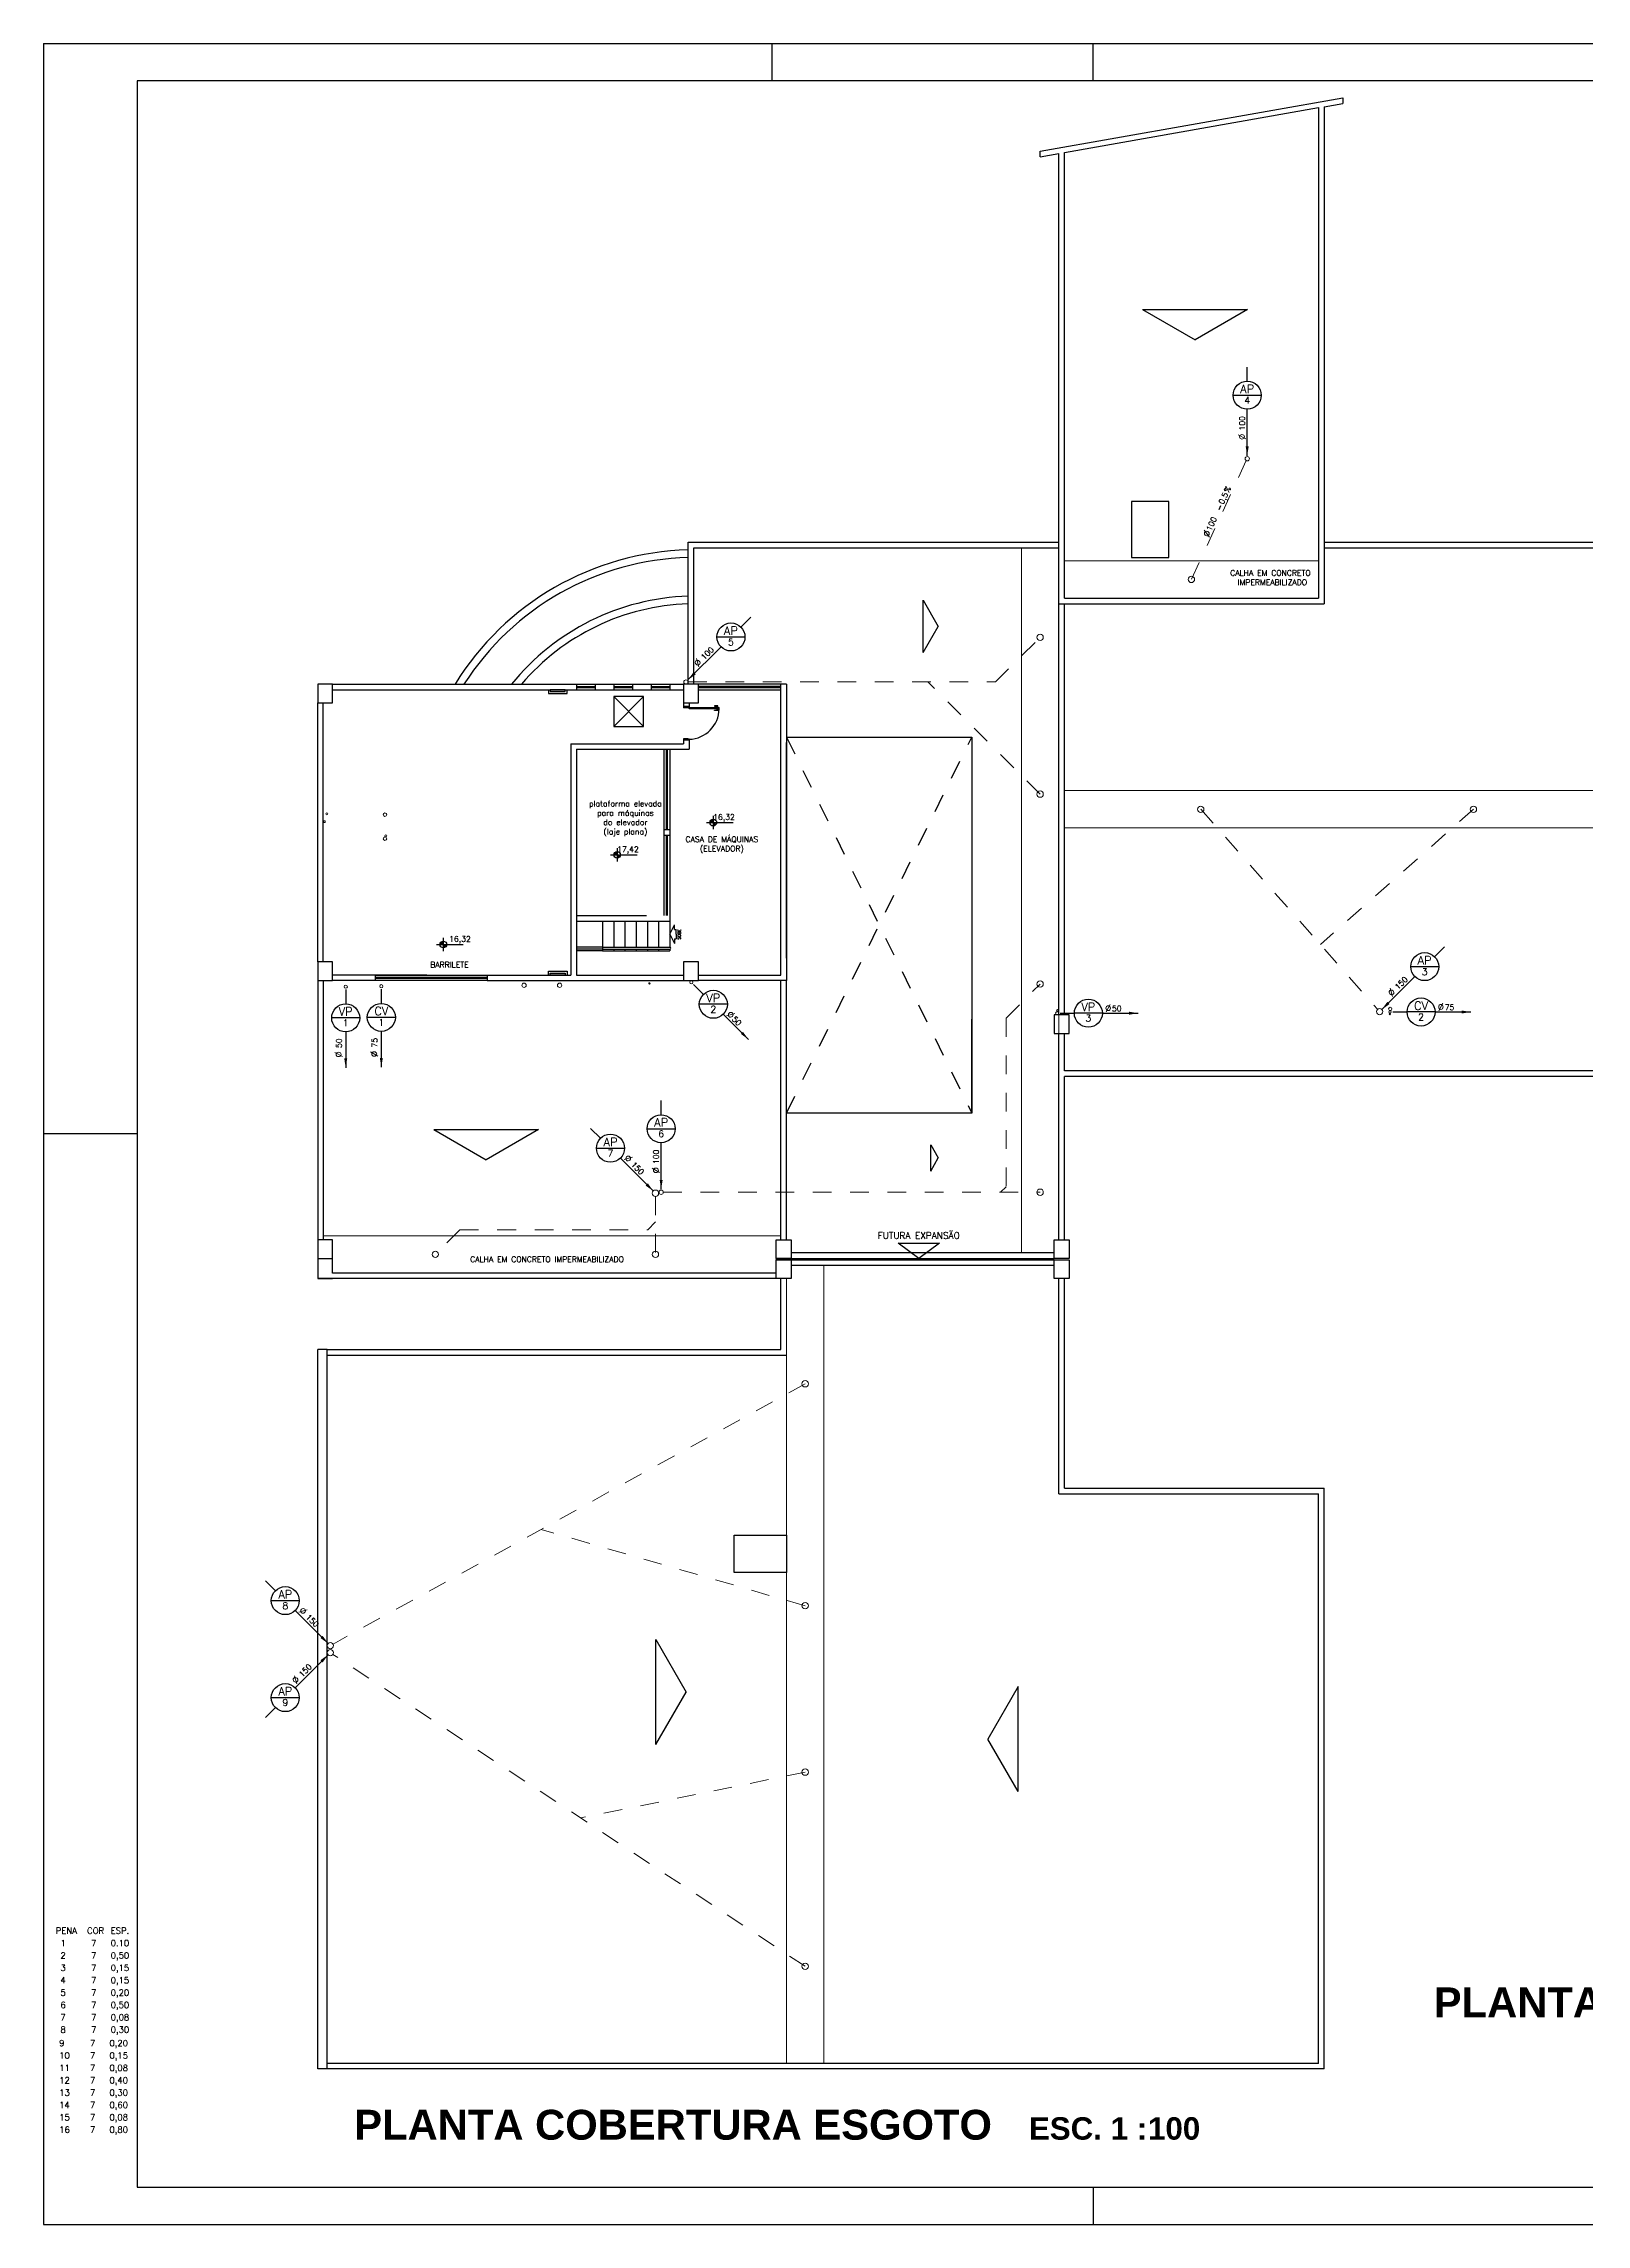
# Model space of a CAD drawing. Header units: millimetres. Extents: x -2485 to 3289, y -257 to 1952.
# Drawn here: x 0 to 8.26, y 0 to 11.68 of the extents above; entities that cross this region are included whole.
import ezdxf
from ezdxf.enums import TextEntityAlignment as Align

# ---------------------------------------------------------------- set-up
doc = ezdxf.new("R2010")
doc.units = ezdxf.units.MM
doc.header["$LTSCALE"] = 0.3
for name, pattern in [('CONTINUO', [0]), ('HID', [0.37, 0.07, -0.1, 0.03, -0.1, 0.07]), ('HIDDEN2', [0.1875, 0.125, -0.0625])]:
    doc.linetypes.add(name, pattern=pattern)
for name, color, linetype in [('AF', 4, 'Continuous'), ('DETALHES_CTR08', 52, 'Continuous'), ('PAREDE', 7, 'CONTINUO'), ('PAREDE_CTR25', 7, 'Continuous'), ('PILAR', 2, 'Continuous'), ('PORTA', 7, 'Continuous'), ('PROJEÇÃO', 11, 'HIDDEN2'), ('TEX', 11, 'Continuous'), ('TEXTO', 3, 'Continuous')]:
    doc.layers.add(name, color=color, linetype=linetype)
for name, color, linetype, lineweight in [('CALHA', 2, 'Continuous', 15), ('IMPLANTAÇÃO  ÁGUA PLUVIAL', 6, 'HID', 15), ('prumada', 9, 'Continuous', 15)]:
    doc.layers.add(name, color=color, linetype=linetype, lineweight=lineweight)
doc.styles.add('ROMANS', font='romans.shx', dxfattribs={"height": 0.03})
doc.styles.add('SANSSERIFBOLD', font='sasb____.pfb')

# ---------------------------------------------------------------- blocks, each defined once
blk = doc.blocks.new('porta CEGEF 80')
at = {"layer": 'DETALHES_CTR08', "linetype": 'CONTINUO'}
blk.add_arc((-0.05, 0.025), 0.826, 181.76863, 269.29566, dxfattribs=at)
at = {"layer": 'PAREDE_CTR25'}
blk.add_line((0, 0.15), (-0.037, 0.15), dxfattribs=at)
at = {"layer": 'PORTA'}
for p, q in [((-0.862, 0.15), (-0.9, 0.15)), ((-0.9, 0), (-0.875, 0)), ((-0.875, 0), (-0.875, 0.035)), ((-0.875, 0.035), (-0.862, 0.035)), ((-0.862, 0.035), (-0.862, 0.15)), ((-0.06, 0), (-0.025, 0)), ((-0.06, -0.8), (-0.06, 0)), ((-0.037, 0.035), (-0.037, 0.15)), ((-0.025, 0.035), (-0.037, 0.035)), ((-0.025, 0), (-0.025, 0.035)), ((-0.025, 0), (-0.025, -0.8)), ((0, 0), (-0.025, 0)), ((-0.06, -0.8), (-0.025, -0.8))]:
    blk.add_line(p, q, dxfattribs=at)
for points in [[(-0.06, -0.767), (-0.104, -0.767), (-0.104, -0.68), (-0.093, -0.68), (-0.093, -0.753), (-0.06, -0.753)], [(-0.025, -0.767), (0.019, -0.767), (0.019, -0.68), (0.008, -0.68), (0.008, -0.753), (-0.025, -0.753)]]:
    blk.add_lwpolyline(points, dxfattribs=at)
blk = doc.blocks.new('ELTARGET')
for p, q in [((-0.119, 0), (0.356, 0)), ((0, 0.119), (0, -0.119))]:
    blk.add_line(p, q)
at = {"const_width": 0.0198}
for points in [[(0, 0.05, 0.414214), (-0.05, 0, 0.414214)], [(0, -0.05, 0.414214), (0.05, 0, 0.414214)]]:
    blk.add_lwpolyline(points, format="xyb", dxfattribs=at)
blk.add_circle((0, 0), 0.0595)
for points in [[(-0.04, 0.005), (0, 0.039), (-0.04, 0.008), (-0.005, 0.04)], [(-0.04, 0.008), (-0.005, 0.04), (-0.038, 0.014), (-0.01, 0.039)], [(-0.04, 0), (0, 0), (-0.04, 0.005), (0, 0.039)], [(-0.038, 0.014), (-0.01, 0.039), (-0.033, 0.022), (-0.018, 0.036)], [(-0.033, 0.022), (-0.018, 0.036), (-0.027, 0.03), (-0.02, 0.035)], [(0.04, 0), (0, 0), (0.04, -0.005), (0, -0.039)], [(0.04, -0.005), (0, -0.039), (0.04, -0.008), (0.005, -0.04)], [(0.04, -0.008), (0.005, -0.04), (0.038, -0.014), (0.01, -0.039)], [(0.038, -0.014), (0.01, -0.039), (0.033, -0.022), (0.018, -0.036)], [(0.033, -0.022), (0.018, -0.036), (0.027, -0.03), (0.02, -0.035)]]:
    blk.add_solid(points)
blk = doc.blocks.new('n45')
at = {"layer": 'TEX', "color": 5, "linetype": 'Continuous'}
blk.add_line((0.166, 0.241), (0.316, 0.241), dxfattribs=at)
at = {"layer": 'TEX'}
blk.add_line((0.294, 0.294), (0.347, 0.347), dxfattribs=at)
at = {"layer": 'TEX', "color": 11}
blk.add_line((0.011, 0.011), (0.188, 0.188), dxfattribs=at)
at = {"layer": 'TEX', "color": 5, "linetype": 'Continuous'}
blk.add_circle((0.241, 0.241), 0.075, dxfattribs=at)
at = {"layer": 'TEX', "color": 11}
blk.add_solid([(0.053, 0.041), (0.041, 0.053), (0.011, 0.011)], dxfattribs=at)
at = {"layer": 'TEX', "color": 5, "style": 'ROMANS'}
blk.add_text('%%c', height=0.04, rotation=45, dxfattribs=at).set_placement((0.065, 0.077))
at = {"layer": 'TEX', "color": 9, "linetype": 'Continuous', "style": 'ROMANS'}
for tag, height, p in [('L', 0.045, (0.241, 0.252)), ('N', 0.036, (0.241, 0.196))]:
    blk.add_attdef(tag, text='', height=height, dxfattribs=at).set_placement(p, align=Align.CENTER)
at = {"layer": 'TEX', "color": 5, "linetype": 'Continuous', "style": 'ROMANS'}
blk.add_attdef('N', (0.098, 0.115), '', height=0.03, rotation=45, dxfattribs=at)
blk = doc.blocks.new('N90')
at = {"layer": 'TEX'}
blk.add_line((0, 0.415), (0, 0.491), dxfattribs=at)
at = {"layer": 'TEX', "color": 5, "linetype": 'Continuous'}
blk.add_line((-0.075, 0.34), (0.075, 0.34), dxfattribs=at)
at = {"layer": 'TEX', "color": 11}
blk.add_line((0, 0.016), (0, 0.265), dxfattribs=at)
at = {"layer": 'TEX', "color": 5, "linetype": 'Continuous'}
blk.add_circle((0, 0.34), 0.075, dxfattribs=at)
at = {"layer": 'TEX', "color": 11}
blk.add_solid([(0.008, 0.066), (-0.008, 0.066), (0, 0.016)], dxfattribs=at)
at = {"layer": 'TEX', "color": 5, "style": 'ROMANS'}
blk.add_text('%%c', height=0.04, rotation=90, dxfattribs=at).set_placement((-0.008, 0.1))
at = {"layer": 'TEX', "color": 9, "linetype": 'Continuous', "style": 'ROMANS'}
for tag, height, p in [('L', 0.045, (0, 0.351)), ('N', 0.036, (0, 0.295))]:
    blk.add_attdef(tag, text='', height=height, dxfattribs=at).set_placement(p, align=Align.CENTER)
at = {"layer": 'TEX', "color": 5, "linetype": 'Continuous', "style": 'ROMANS'}
blk.add_attdef('N', (-0.012, 0.151), '', height=0.03, rotation=90, dxfattribs=at)
blk = doc.blocks.new('n135')
at = {"layer": 'TEX'}
blk.add_line((-0.294, 0.294), (-0.347, 0.347), dxfattribs=at)
at = {"layer": 'TEX', "color": 5, "linetype": 'Continuous'}
blk.add_line((-0.316, 0.241), (-0.166, 0.241), dxfattribs=at)
at = {"layer": 'TEX', "color": 11}
blk.add_line((-0.011, 0.011), (-0.188, 0.188), dxfattribs=at)
blk.add_line((-0.011, 0.011), (-0.188, 0.188), dxfattribs=at)
at = {"layer": 'TEX', "color": 5, "linetype": 'Continuous'}
blk.add_circle((-0.241, 0.241), 0.075, dxfattribs=at)
blk.add_circle((-0.241, 0.241), 0.075, dxfattribs=at)
at = {"layer": 'TEX', "color": 11}
blk.add_solid([(-0.053, 0.041), (-0.041, 0.053), (-0.011, 0.011)], dxfattribs=at)
blk.add_solid([(-0.053, 0.041), (-0.041, 0.053), (-0.011, 0.011)], dxfattribs=at)
at = {"layer": 'TEX', "color": 5, "style": 'ROMANS'}
blk.add_text('%%c', height=0.04, rotation=315, dxfattribs=at).set_placement((-0.172, 0.184))
at = {"layer": 'TEX', "color": 9, "linetype": 'Continuous', "style": 'ROMANS'}
for tag, height, p in [('L', 0.045, (-0.241, 0.252)), ('N', 0.036, (-0.241, 0.196))]:
    blk.add_attdef(tag, text='', height=height, dxfattribs=at).set_placement(p, align=Align.CENTER)
at = {"layer": 'TEX', "color": 5, "linetype": 'Continuous', "style": 'ROMANS'}
blk.add_attdef('N', (-0.133, 0.15), '', height=0.03, rotation=315, dxfattribs=at)
blk = doc.blocks.new('n225')
at = {"layer": 'TEX', "color": 11}
blk.add_line((-0.011, -0.011), (-0.188, -0.188), dxfattribs=at)
blk.add_line((-0.011, -0.011), (-0.188, -0.188), dxfattribs=at)
at = {"layer": 'TEX'}
blk.add_line((-0.294, -0.294), (-0.347, -0.347), dxfattribs=at)
at = {"layer": 'TEX', "color": 5, "linetype": 'Continuous'}
blk.add_line((-0.316, -0.241), (-0.166, -0.241), dxfattribs=at)
blk.add_circle((-0.241, -0.241), 0.075, dxfattribs=at)
blk.add_circle((-0.241, -0.241), 0.075, dxfattribs=at)
at = {"layer": 'TEX', "color": 11}
blk.add_solid([(-0.041, -0.053), (-0.053, -0.041), (-0.011, -0.011)], dxfattribs=at)
blk.add_solid([(-0.041, -0.053), (-0.053, -0.041), (-0.011, -0.011)], dxfattribs=at)
at = {"layer": 'TEX', "color": 5, "style": 'ROMANS'}
blk.add_text('%%c', height=0.04, rotation=45, dxfattribs=at).set_placement((-0.184, -0.172))
at = {"layer": 'TEX', "color": 5, "linetype": 'Continuous', "style": 'ROMANS'}
blk.add_attdef('N', (-0.15, -0.133), '', height=0.03, rotation=45, dxfattribs=at)
at = {"layer": 'TEX', "color": 9, "linetype": 'Continuous', "style": 'ROMANS'}
for tag, height, p in [('L', 0.045, (-0.241, -0.229)), ('N', 0.036, (-0.241, -0.285))]:
    blk.add_attdef(tag, text='', height=height, dxfattribs=at).set_placement(p, align=Align.CENTER)
blk = doc.blocks.new('V315')
at = {"layer": 'TEX', "color": 11}
for p, q in [((0.011, -0.011), (0.065, -0.065)), ((0.171, -0.171), (0.307, -0.307))]:
    blk.add_line(p, q, dxfattribs=at)
at = {"layer": 'TEX', "color": 5, "linetype": 'Continuous'}
blk.add_line((0.193, -0.118), (0.043, -0.118), dxfattribs=at)
blk.add_circle((0.118, -0.118), 0.075, dxfattribs=at)
at = {"layer": 'TEX', "color": 11}
blk.add_solid([(0.277, -0.266), (0.266, -0.277), (0.307, -0.307)], dxfattribs=at)
at = {"layer": 'TEX', "color": 5, "style": 'ROMANS'}
blk.add_text('%%c', height=0.04, rotation=315, dxfattribs=at).set_placement((0.185, -0.176))
at = {"layer": 'TEX', "color": 9, "linetype": 'Continuous', "style": 'ROMANS'}
for tag, height, p in [('L', 0.045, (0.118, -0.107)), ('N', 0.036, (0.118, -0.163))]:
    blk.add_attdef(tag, text='', height=height, dxfattribs=at).set_placement(p, align=Align.CENTER)
at = {"layer": 'TEX', "color": 5, "linetype": 'Continuous', "style": 'ROMANS'}
blk.add_attdef('N', (0.215, -0.2), '', height=0.03, rotation=315, dxfattribs=at)
blk = doc.blocks.new('V0')
at = {"layer": 'TEX', "color": 11}
for p, q in [((0.016, 0), (0.092, 0)), ((0.242, 0), (0.434, 0))]:
    blk.add_line(p, q, dxfattribs=at)
at = {"layer": 'TEX', "color": 5, "linetype": 'Continuous'}
blk.add_line((0.242, 0), (0.092, 0), dxfattribs=at)
blk.add_circle((0.167, 0), 0.075, dxfattribs=at)
at = {"layer": 'TEX', "color": 11}
blk.add_solid([(0.384, 0.008), (0.384, -0.008), (0.434, 0)], dxfattribs=at)
at = {"layer": 'TEX', "color": 5, "style": 'ROMANS'}
blk.add_text('%%c', height=0.04, dxfattribs=at).set_placement((0.256, 0.007))
at = {"layer": 'TEX', "color": 9, "linetype": 'Continuous', "style": 'ROMANS'}
for tag, height, p in [('L', 0.045, (0.167, 0.011)), ('N', 0.036, (0.167, -0.045))]:
    blk.add_attdef(tag, text='', height=height, dxfattribs=at).set_placement(p, align=Align.CENTER)
at = {"layer": 'TEX', "color": 5, "linetype": 'Continuous', "style": 'ROMANS'}
blk.add_attdef('N', (0.293, 0.01), '', height=0.03, dxfattribs=at)
blk = doc.blocks.new('PN')
at = {"layer": 'TEX', "color": 3, "linetype": 'Continuous', "style": 'SANSSERIFBOLD'}
blk.add_text('ESC. 1 :', height=0.06, dxfattribs=at).set_placement((-0.078, 0.0123), align=Align.CENTER)
at = {"layer": 'TEX', "color": 9, "style": 'SANSSERIFBOLD'}
blk.add_attdef('NOME', text='', height=0.08, dxfattribs=at).set_placement((-0.3353, 0.0123), align=Align.RIGHT)
at = {"layer": 'TEX', "color": 3, "style": 'SANSSERIFBOLD'}
blk.add_attdef('ESCALA', (0.0825, 0.0123), '', height=0.06, dxfattribs=at)
blk = doc.blocks.new('DD')
at = {"layer": 'TEX', "color": 9}
blk.add_line((0.188, 0.023), (0.211, 0.023), dxfattribs=at)
at = {"layer": 'TEX', "color": 9, "style": 'ROMANS'}
for s, height, p in [('%%c', 0.04, (0.026, 0.008)), ('%', 0.03, (0.289, 0.012))]:
    blk.add_text(s, height=height, dxfattribs=at).set_placement(p)
blk.add_attdef('N', (0.062, 0.012), '', height=0.03, dxfattribs=at)
blk.add_attdef('INCL', text='', height=0.03, dxfattribs=at).set_placement((0.284, 0.012), align=Align.RIGHT)
blk = doc.blocks.new('V270')
at = {"layer": 'TEX', "color": 11}
for p, q in [((0, -0.016), (0, -0.092)), ((0, -0.242), (0, -0.434))]:
    blk.add_line(p, q, dxfattribs=at)
at = {"layer": 'TEX', "color": 5, "linetype": 'Continuous'}
blk.add_line((0.075, -0.167), (-0.075, -0.167), dxfattribs=at)
blk.add_circle((0, -0.167), 0.075, dxfattribs=at)
at = {"layer": 'TEX', "color": 11}
blk.add_solid([(0.008, -0.384), (-0.008, -0.384), (0, -0.434)], dxfattribs=at)
at = {"layer": 'TEX', "color": 5, "style": 'ROMANS'}
blk.add_text('%%c', height=0.04, rotation=90, dxfattribs=at).set_placement((-0.018, -0.38))
at = {"layer": 'TEX', "color": 9, "linetype": 'Continuous', "style": 'ROMANS'}
for tag, height, p in [('L', 0.045, (0, -0.155)), ('N', 0.036, (0, -0.212))]:
    blk.add_attdef(tag, text='', height=height, dxfattribs=at).set_placement(p, align=Align.CENTER)
at = {"layer": 'TEX', "color": 5, "linetype": 'Continuous', "style": 'ROMANS'}
blk.add_attdef('N', (-0.022, -0.328), '', height=0.03, rotation=90, dxfattribs=at)
blk = doc.blocks.new('SENT')
at = {"layer": 'TEX', "color": 5}
blk.add_lwpolyline([(-0.082, -0.111), (-0.082, 0.111), (0, 0)], close=True, dxfattribs=at)

msp = doc.modelspace()

# ---------------------------------------------------------------- linework, layer by layer
at = {"color": 5, "linetype": 'Continuous'}
for p, q in [((3.9, 11.48), (3.9, 11.68)), ((5.62, 11.48), (5.62, 11.68)), ((0.5, 5.84), (0, 5.84)), ((5.62, 0.2), (5.62, 0))]:
    msp.add_line(p, q, dxfattribs=at)
at = {"color": 4, "linetype": 'Continuous'}
for p, q in [((0, 11.68), (16.62, 11.68)), ((0, 11.68), (0, 0)), ((0, 0), (16.62, 0))]:
    msp.add_line(p, q, dxfattribs=at)
at = {"color": 12, "linetype": 'Continuous'}
for p, q in [((16.42, 11.48), (0.5, 11.48)), ((0.5, 11.48), (0.5, 0.2)), ((0.5, 0.2), (16.42, 0.2))]:
    msp.add_line(p, q, dxfattribs=at)
at = {"linetype": 'HIDDEN2', "ltscale": 10}
msp.add_line((2.852365, 7.010254), (3.352365, 7.010254), dxfattribs=at)
at = {"layer": 'CALHA'}
for points in [[(5.435353, 8.980254), (5.235365, 8.980254), (5.235365, 5.203254), (5.410365, 5.203254), (5.410365, 5.273254), (5.435365, 5.273254), (5.435353, 8.980254)], [(6.825365, 8.910254), (6.065351, 8.910254), (6.065351, 8.910254), (5.465354, 8.910254), (5.465365, 8.710254), (6.825365, 8.710254), (6.825365, 8.910254)], [(14.290365, 7.479254), (5.465365, 7.479254), (5.465365, 7.679254), (14.290365, 7.679254), (14.290365, 7.479254)], [(3.947365, 5.295254), (3.947365, 5.273254), (3.922365, 5.273254), (3.922365, 5.095254), (1.547365, 5.095254), (1.547365, 5.273254), (1.497365, 5.273254), (1.497365, 5.295254), (3.947365, 5.295254)], [(4.177365, 0.862254), (3.977365, 0.862254), (3.977365, 5.065254), (4.002365, 5.065254), (4.002365, 5.135254), (4.177365, 5.135254), (4.177365, 0.862254)]]:
    msp.add_lwpolyline(points, dxfattribs=at)
at = {"layer": 'IMPLANTAÇÃO  ÁGUA PLUVIAL'}
for p, q in [((6.43923, 9.446353), (6.145365, 8.810254)), ((5.096035, 8.260924), (5.335365, 8.500254)), ((3.450437, 8.260924), (5.096035, 8.260924)), ((5.335365, 7.660254), (4.734695, 8.260924)), ((6.195365, 7.579254), (7.142394, 6.50803)), ((7.655365, 7.579254), (6.835861, 6.854762)), ((5.153388, 6.461277), (5.335365, 6.643254)), ((5.153388, 6.461277), (5.153388, 5.557919)), ((3.275785, 5.506102), (3.275785, 5.195254)), ((3.317784, 5.528073), (5.335365, 5.528073)), ((5.153388, 5.557919), (5.123542, 5.528073)), ((2.229172, 5.327061), (2.097365, 5.195254)), ((2.229172, 5.327061), (3.234128, 5.327061)), ((3.275785, 5.368719), (3.234128, 5.327061)), ((4.077365, 4.502254), (1.549607, 3.107937)), ((4.077365, 3.313537), (2.663222, 3.72221)), ((4.077365, 1.382254), (1.548905, 3.052939)), ((4.077365, 2.422254), (2.875089, 2.176661))]:
    msp.add_line(p, q, dxfattribs=at)
at = {"layer": 'IMPLANTAÇÃO  ÁGUA PLUVIAL', "linetype": 'Continuous'}
for centre in [(6.145365, 8.810254), (5.335365, 8.500254), (5.335365, 7.660254), (6.195365, 7.579254), (7.655365, 7.579254), (5.335365, 6.643254), (5.335365, 5.528073), (2.097365, 5.195254), (3.275785, 5.195254), (4.077365, 4.502254), (4.077365, 3.313537), (4.077365, 2.422254), (4.077365, 1.382254)]:
    msp.add_circle(centre, 0.01698, dxfattribs=at)
at = {"layer": 'PAREDE'}
for p, q in [((5.335365, 11.104737), (6.955365, 11.390386)), ((5.335365, 11.104737), (6.955365, 11.390386)), ((5.465365, 11.097196), (6.825365, 11.337001)), ((6.825365, 11.337001), (6.825365, 8.710254)), ((6.855365, 11.342291), (6.955365, 11.359924)), ((6.855365, 11.342291), (6.955365, 11.359924)), ((6.855365, 11.342291), (6.855365, 8.680254)), ((6.955365, 11.390386), (6.955365, 11.359924)), ((6.955365, 11.390386), (6.955365, 11.359924)), ((5.335365, 11.074274), (5.335365, 11.104737)), ((5.335365, 11.074274), (5.335365, 11.104737)), ((5.465351, 8.710254), (5.465365, 11.097196)), ((5.335365, 11.074274), (5.435365, 11.091907)), ((5.335365, 11.074274), (5.435365, 11.091907)), ((5.435351, 8.680254), (5.435365, 11.091907)), ((5.883957, 10.256586), (6.164938, 10.094362)), ((5.883957, 10.256586), (6.445919, 10.256586)), ((6.445919, 10.256586), (6.164938, 10.094362)), ((3.451365, 8.249254), (3.451365, 9.010254)), ((3.451365, 9.010254), (5.435353, 9.010254)), ((6.855365, 9.010254), (14.320365, 9.010254)), ((3.481365, 8.249254), (3.481365, 8.980254)), ((3.481365, 8.980254), (5.435353, 8.980254)), ((6.855365, 8.980254), (14.290365, 8.980254)), ((4.708841, 8.699237), (4.789953, 8.558747)), ((4.708841, 8.418257), (4.708841, 8.699237)), ((5.435351, 8.680254), (6.855365, 8.680254)), ((5.435365, 6.478254), (5.435365, 8.680254)), ((5.465351, 8.710254), (6.825365, 8.710254)), ((5.465365, 6.478254), (5.465365, 8.680254)), ((4.708841, 8.418257), (4.789953, 8.558747)), ((1.547365, 8.249254), (2.852365, 8.249254)), ((1.547365, 8.219254), (3.426365, 8.219254)), ((2.852365, 8.249254), (2.852365, 8.219254)), ((2.852365, 8.249254), (2.952365, 8.249254)), ((2.852365, 8.237254), (2.952365, 8.237254)), ((2.852365, 8.237254), (2.952365, 8.237254)), ((2.852365, 8.231254), (2.952365, 8.231254)), ((2.852365, 8.219254), (2.952365, 8.219254)), ((2.952365, 8.249254), (3.052365, 8.249254)), ((2.952365, 8.249254), (2.952365, 8.219254)), ((3.052365, 8.249254), (3.052365, 8.219254)), ((3.052365, 8.249254), (3.152365, 8.249254)), ((3.052365, 8.237254), (3.152365, 8.237254)), ((3.052365, 8.237254), (3.152365, 8.237254)), ((3.052365, 8.231254), (3.152365, 8.231254)), ((3.052365, 8.219254), (3.152365, 8.219254)), ((3.152365, 8.249254), (3.252365, 8.249254)), ((3.152365, 8.249254), (3.152365, 8.219254)), ((3.252365, 8.249254), (3.252365, 8.219254)), ((3.252365, 8.249254), (3.352365, 8.249254)), ((3.252365, 8.237254), (3.352365, 8.237254)), ((3.252365, 8.237254), (3.352365, 8.237254)), ((3.252365, 8.231254), (3.352365, 8.231254)), ((3.252365, 8.219254), (3.352365, 8.219254)), ((3.352365, 8.249254), (3.426365, 8.249254)), ((3.352365, 8.249254), (3.352365, 8.219254)), ((3.947365, 8.249254), (3.506365, 8.249254)), ((3.947365, 8.237254), (3.506365, 8.237254)), ((3.506365, 8.231254), (3.947365, 8.231254)), ((3.506365, 8.219254), (3.947365, 8.219254)), ((3.977365, 8.249254), (3.947365, 8.249254)), ((3.977365, 8.249254), (3.977365, 6.661254)), ((1.467365, 6.761254), (1.467365, 8.149254)), ((1.497365, 6.761254), (1.497365, 8.149254)), ((3.426365, 8.149254), (3.426365, 8.129254)), ((3.456365, 8.129254), (3.426365, 8.129254)), ((3.456365, 8.149254), (3.456365, 8.129254)), ((3.426365, 7.949254), (3.426365, 7.930254)), ((3.456365, 7.949254), (3.426365, 7.949254)), ((3.456365, 7.949254), (3.456365, 7.900254)), ((3.947365, 6.691254), (3.947365, 7.966254)), ((3.977365, 7.966254), (4.716373, 7.966254)), ((3.977365, 7.966254), (4.716373, 7.966254)), ((3.977365, 7.966254), (4.969365, 7.966254)), ((4.969365, 7.966254), (4.969365, 6.455754)), ((2.822365, 7.930254), (3.352365, 7.930254)), ((2.822365, 7.930254), (2.822365, 6.691254)), ((2.822365, 7.900254), (2.822365, 6.691254)), ((2.852365, 7.900254), (3.322365, 7.900254)), ((2.852365, 7.900254), (2.852365, 6.691254)), ((3.322365, 7.010254), (3.322365, 7.900254)), ((3.322365, 7.900254), (3.456365, 7.900254)), ((3.334365, 7.470254), (3.334365, 7.900254)), ((3.340365, 7.470254), (3.340365, 7.900254)), ((3.352365, 7.930254), (3.426365, 7.930254)), ((3.352365, 7.900254), (3.352365, 6.980254)), ((3.977365, 6.782254), (3.977365, 7.936254)), ((3.322365, 7.470254), (3.352365, 7.470254)), ((3.322365, 7.440254), (3.352365, 7.440254)), ((3.334365, 7.010254), (3.334365, 7.440254)), ((3.340365, 7.010254), (3.340365, 7.440254)), ((4.969365, 7.136254), (4.969365, 6.959254)), ((2.852365, 6.980254), (3.352365, 6.980254)), ((2.992365, 6.980254), (2.992365, 6.820254)), ((3.052365, 6.980254), (3.052365, 6.840254)), ((3.112365, 6.980254), (3.112365, 6.840254)), ((3.172365, 6.980254), (3.172365, 6.840254)), ((3.232365, 6.980254), (3.232365, 6.840254)), ((3.292365, 6.980254), (3.292365, 6.840254)), ((3.352365, 6.980254), (3.352365, 6.840254)), ((4.969365, 6.959254), (4.969365, 5.952254)), ((4.969365, 6.959254), (4.969365, 5.952254)), ((2.992365, 6.840254), (2.852365, 6.840254)), ((2.992365, 6.830254), (2.852365, 6.830254)), ((2.992365, 6.820254), (2.852365, 6.820254)), ((2.992365, 6.840254), (3.352365, 6.840254)), ((2.992365, 6.830254), (3.352365, 6.830254)), ((2.992365, 6.820254), (3.352365, 6.820254)), ((3.052365, 6.830254), (3.052365, 6.820254)), ((3.112365, 6.830254), (3.112365, 6.820254)), ((3.172365, 6.830254), (3.172365, 6.820254)), ((3.232365, 6.830254), (3.232365, 6.820254)), ((3.292365, 6.830254), (3.292365, 6.820254)), ((3.352365, 6.830254), (3.352365, 6.820254)), ((1.467365, 6.661254), (1.467365, 5.273254)), ((1.497365, 6.661254), (1.497365, 5.273254)), ((2.052365, 6.691254), (1.547365, 6.691254)), ((2.052365, 6.661254), (1.547365, 6.661254)), ((1.774865, 6.691254), (2.374865, 6.691254)), ((1.774865, 6.691254), (1.774865, 6.661254)), ((2.374865, 6.661254), (1.774865, 6.661254)), ((2.374865, 6.691254), (2.822365, 6.691254)), ((2.374865, 6.691254), (2.374865, 6.661254)), ((2.374865, 6.661254), (3.426365, 6.661254)), ((2.852365, 6.691254), (3.426365, 6.691254)), ((3.977365, 6.661254), (3.506365, 6.661254)), ((3.947365, 5.273254), (3.947365, 6.661254)), ((3.977365, 5.273254), (3.977365, 6.661254)), ((4.969365, 6.482254), (4.969365, 5.952254)), ((4.969365, 6.455754), (4.969365, 5.952254)), ((4.969365, 5.952254), (4.969365, 6.455754)), ((5.435365, 5.273254), (5.435365, 6.378254)), ((5.465365, 6.178254), (5.465365, 6.378254)), ((14.290365, 6.178254), (5.465365, 6.178254)), ((14.320365, 6.148254), (5.465365, 6.148254)), ((5.465365, 5.273254), (5.465365, 6.148254)), ((2.088462, 5.864739), (2.369443, 5.702515)), ((2.088462, 5.864739), (2.650424, 5.864739)), ((2.650424, 5.864739), (2.369443, 5.702515)), ((4.969365, 5.952254), (3.977365, 5.952254)), ((4.969365, 5.952254), (4.225357, 5.952254)), ((4.969365, 5.952254), (4.225357, 5.952254)), ((4.969365, 5.952254), (4.225357, 5.952254)), ((4.749397, 5.641517), (4.749397, 5.782007)), ((4.749397, 5.782007), (4.789953, 5.711762)), ((4.749397, 5.641517), (4.789953, 5.711762)), ((1.467365, 5.173254), (1.467365, 5.065254)), ((1.547365, 5.095254), (1.547365, 5.173254)), ((3.922365, 5.173254), (5.410365, 5.173254)), ((3.922365, 5.165254), (5.410365, 5.165254)), ((5.410365, 5.203254), (4.002365, 5.203254)), ((3.922365, 5.065254), (1.467365, 5.065254)), ((1.467365, 5.065254), (1.547365, 5.065254)), ((3.922365, 5.095254), (1.547365, 5.095254)), ((3.947365, 4.686254), (3.947365, 5.065254)), ((5.410365, 5.135254), (4.002365, 5.135254)), ((5.435365, 3.912254), (5.435365, 5.065254)), ((5.465365, 3.942254), (5.465365, 5.065254)), ((1.467365, 0.832254), (1.467365, 4.686254)), ((1.517365, 4.686254), (1.467365, 4.686254)), ((1.517365, 0.832254), (1.517365, 4.686254)), ((1.517365, 4.686254), (3.947365, 4.686254)), ((1.517365, 4.686254), (3.947365, 4.686254)), ((1.517365, 4.656254), (3.977365, 4.656254)), ((5.435365, 3.912254), (6.825365, 3.912254)), ((5.465365, 3.942254), (6.855365, 3.942254)), ((6.825365, 0.862254), (6.825365, 3.912254)), ((6.855365, 0.832254), (6.855365, 3.942254)), ((3.277996, 3.132055), (3.44022, 2.851074)), ((3.277996, 2.570093), (3.277996, 3.132055)), ((3.277996, 2.570093), (3.44022, 2.851074)), ((5.217741, 2.880621), (5.055517, 2.59964)), ((5.217741, 2.31866), (5.217741, 2.880621)), ((5.217741, 2.31866), (5.055517, 2.59964)), ((1.467365, 1.147254), (1.467365, 2.172686)), ((6.855365, 0.832254), (1.467365, 0.832254)), ((6.825365, 0.862254), (1.517365, 0.862254))]:
    msp.add_line(p, q, dxfattribs=at)
at = {"layer": 'PAREDE', "linetype": 'CONTINUO'}
for p, q in [((3.052365, 8.183254), (3.212365, 8.023254)), ((3.212365, 8.183254), (3.052365, 8.023254))]:
    msp.add_line(p, q, dxfattribs=at)
at = {"layer": 'PAREDE'}
for points in [[(6.025351, 9.228254), (5.825351, 9.228254), (5.825351, 8.928254), (6.025351, 8.928254)], [(3.696865, 3.691254), (3.977365, 3.691254), (3.977365, 3.491254), (3.696865, 3.491254)]]:
    msp.add_lwpolyline(points, close=True, dxfattribs=at)
at = {"layer": 'PAREDE', "linetype": 'CONTINUO'}
for points in [[(2.702365, 8.219254), (2.702365, 8.199254), (2.802365, 8.199254), (2.802365, 8.219254)], [(2.702365, 6.691254), (2.702365, 6.711254), (2.802365, 6.711254), (2.802365, 6.691254)]]:
    msp.add_lwpolyline(points, dxfattribs=at)
for points in [[(2.712365, 8.209254), (2.792365, 8.209254), (2.792365, 8.219254), (2.712365, 8.219254)], [(3.052365, 8.023254), (3.212365, 8.023254), (3.212365, 8.183254), (3.052365, 8.183254)], [(2.712365, 6.701254), (2.792365, 6.701254), (2.792365, 6.691254), (2.712365, 6.691254)]]:
    msp.add_lwpolyline(points, close=True, dxfattribs=at)
at = {"layer": 'PAREDE'}
for points in [[(3.506365, 6.691254), (3.947365, 6.691254), (3.947365, 8.249254)], [(2.374865, 6.678747), (1.774865, 6.678747)], [(1.774865, 6.673762), (2.374865, 6.673762)]]:
    msp.add_lwpolyline(points, dxfattribs=at)
for centre, radius, start, end in [((3.491365, 7.455254), 1.513529, 91.5143696, 148.3585526), ((3.491365, 7.455254), 1.473, 91.5560848, 147.381962), ((3.491365, 7.455254), 1.265632, 91.8110558, 141.1447926), ((3.491365, 7.455254), 1.225, 91.8712152, 139.5967373), ((3.352365, 6.835254), 0.005, 270, 90)]:
    msp.add_arc(centre, radius, start, end, dxfattribs=at)
at = {"layer": 'PILAR'}
for points in [[(1.467365, 8.149254), (1.547365, 8.149254), (1.547365, 8.249254), (1.467365, 8.249254)], [(3.426365, 8.149254), (3.506365, 8.149254), (3.506365, 8.249254), (3.426365, 8.249254)], [(1.467365, 6.661254), (1.547365, 6.661254), (1.547365, 6.761254), (1.467365, 6.761254)], [(1.467365, 6.661254), (1.547365, 6.661254), (1.547365, 6.761254), (1.467365, 6.761254)], [(3.426365, 6.661254), (3.506365, 6.661254), (3.506365, 6.761254), (3.426365, 6.761254)], [(5.410365, 6.378254), (5.490365, 6.378254), (5.490365, 6.478254), (5.410365, 6.478254)], [(1.467365, 5.173254), (1.547365, 5.173254), (1.547365, 5.273254), (1.467365, 5.273254)], [(3.922365, 5.273254), (4.002365, 5.273254), (4.002365, 5.173254), (3.922365, 5.173254)], [(5.410365, 5.273254), (5.490365, 5.273254), (5.490365, 5.173254), (5.410365, 5.173254)], [(3.922365, 5.165254), (4.002365, 5.165254), (4.002365, 5.065254), (3.922365, 5.065254)], [(5.410365, 5.165254), (5.490365, 5.165254), (5.490365, 5.065254), (5.410365, 5.065254)]]:
    msp.add_lwpolyline(points, close=True, dxfattribs=at)
at = {"layer": 'PROJEÇÃO'}
for p, q in [((3.977365, 7.966254), (4.969365, 5.952254)), ((3.977365, 5.952254), (4.969365, 7.966254))]:
    msp.add_line(p, q, dxfattribs=at)
at = {"layer": 'prumada'}
for centre, radius in [((6.444045, 9.456774), 0.01148), ((3.438957, 8.260924), 0.01148), ((3.467675, 6.652564), 0.00869), ((2.572365, 6.636789), 0.01148), ((2.762365, 6.636789), 0.01148), ((3.243365, 6.646254), 0.003677), ((5.426675, 6.486944), 0.00869), ((5.427905, 6.501706), 0.0043), ((7.15364, 6.495308), 0.01698), ((7.209584, 6.509939), 0.00883), ((7.20807, 6.493425), 0.00645), ((7.207604, 6.481889), 0.0034), ((3.275785, 5.523082), 0.01698), ((3.306304, 5.528073), 0.01148), ((1.534739, 3.099736), 0.01698), ((1.534739, 3.0623), 0.01698)]:
    msp.add_circle(centre, radius, dxfattribs=at)
at = {"layer": 'prumada', "linetype": 'CONTINUO'}
for centre, radius in [((1.502829, 7.512826), 0.0052), ((1.516813, 7.5546), 0.0052), ((1.827555, 7.55046), 0.0095), ((1.827597, 7.421711), 0.0095), ((1.831528, 7.437254), 0.0052), ((1.617365, 6.629087), 0.00883), ((1.808088, 6.631577), 0.00883)]:
    msp.add_circle(centre, radius, dxfattribs=at)
at = {"layer": 'TEXTO', "linetype": 'CONTINUO'}
msp.add_line((5.465365, 8.710254), (5.465351, 8.710254), dxfattribs=at)
at = {"layer": 'TEXTO'}
for p, q in [((3.352365, 6.910254), (3.377298, 6.96012)), ((3.352365, 6.910254), (3.377298, 6.860389)), ((3.377298, 6.93605), (3.377298, 6.96012)), ((3.377298, 6.93605), (3.386146, 6.93605)), ((3.386146, 6.910254), (3.386146, 6.93605)), ((3.386146, 6.910254), (3.386146, 6.884459)), ((3.377298, 6.884459), (3.377298, 6.860389)), ((3.377298, 6.884459), (3.386146, 6.884459))]:
    msp.add_line(p, q, dxfattribs=at)

# ---------------------------------------------------------------- block references
at = {"layer": 'AF'}
ref = msp.add_blockref('V270', (1.617365, 6.629087), dxfattribs=at)
ref.add_attrib('L', 'VP', dxfattribs={"layer": 'TEX', "color": 9, "linetype": 'Continuous', "height": 0.045, "style": 'ROMANS'}).set_placement((1.617365, 6.473597), align=Align.CENTER)
ref.add_attrib('N', '1', dxfattribs={"layer": 'TEX', "color": 9, "linetype": 'Continuous', "height": 0.036, "style": 'ROMANS'}).set_placement((1.617365, 6.417361), align=Align.CENTER)
ref.add_attrib('N', '50', (1.59584, 6.300683), dxfattribs={"layer": 'TEX', "color": 5, "linetype": 'Continuous', "height": 0.03, "rotation": 90, "style": 'ROMANS'})
ref = msp.add_blockref('V270', (1.808088, 6.631577), dxfattribs=at)
ref.add_attrib('L', 'CV', dxfattribs={"layer": 'TEX', "color": 9, "linetype": 'Continuous', "height": 0.045, "style": 'ROMANS'}).set_placement((1.808088, 6.476087), align=Align.CENTER)
ref.add_attrib('N', '1', dxfattribs={"layer": 'TEX', "color": 9, "linetype": 'Continuous', "height": 0.036, "style": 'ROMANS'}).set_placement((1.808088, 6.419851), align=Align.CENTER)
ref.add_attrib('N', '75', (1.786564, 6.303173), dxfattribs={"layer": 'TEX', "color": 5, "linetype": 'Continuous', "height": 0.03, "rotation": 90, "style": 'ROMANS'})
ref = msp.add_blockref('V315', (3.467675, 6.652564), dxfattribs=at)
ref.add_attrib('L', 'VP', dxfattribs={"layer": 'TEX', "color": 9, "linetype": 'Continuous', "height": 0.045, "style": 'ROMANS'}).set_placement((3.585608, 6.545924), align=Align.CENTER)
ref.add_attrib('N', '2', dxfattribs={"layer": 'TEX', "color": 9, "linetype": 'Continuous', "height": 0.036, "style": 'ROMANS'}).set_placement((3.585608, 6.489688), align=Align.CENTER)
ref.add_attrib('N', '50', (3.682346, 6.452488), dxfattribs={"layer": 'TEX', "color": 5, "linetype": 'Continuous', "height": 0.03, "rotation": 315, "style": 'ROMANS'})
ref = msp.add_blockref('V0', (5.426675, 6.486944), dxfattribs=at)
ref.add_attrib('L', 'VP', dxfattribs={"layer": 'TEX', "color": 9, "linetype": 'Continuous', "height": 0.045, "style": 'ROMANS'}).set_placement((5.593458, 6.498237), align=Align.CENTER)
ref.add_attrib('N', '3', dxfattribs={"layer": 'TEX', "color": 9, "linetype": 'Continuous', "height": 0.036, "style": 'ROMANS'}).set_placement((5.593458, 6.442001), align=Align.CENTER)
ref.add_attrib('N', '50', (5.719946, 6.497265), dxfattribs={"layer": 'TEX', "color": 5, "linetype": 'Continuous', "height": 0.03, "style": 'ROMANS'})
at = {"layer": 'AF', "rotation": 270}
msp.add_blockref('SENT', (4.685691, 5.173254), dxfattribs=at)
at = {"layer": 'PAREDE', "xscale": 0.2000000000002728, "yscale": 0.2000000000002728, "zscale": 0.2, "rotation": 90}
msp.add_blockref('porta CEGEF 80', (3.456365, 8.129254), dxfattribs=at)
at = {"layer": 'prumada'}
ref = msp.add_blockref('N90', (6.444045, 9.456774), dxfattribs=at)
ref.add_attrib('L', 'AP', dxfattribs={"layer": 'TEX', "color": 9, "linetype": 'Continuous', "height": 0.045, "style": 'ROMANS'}).set_placement((6.444045, 9.808253), align=Align.CENTER)
ref.add_attrib('N', '4', dxfattribs={"layer": 'TEX', "color": 9, "linetype": 'Continuous', "height": 0.036, "style": 'ROMANS'}).set_placement((6.444045, 9.752017), align=Align.CENTER)
ref.add_attrib('N', '100', (6.432088, 9.607917), dxfattribs={"layer": 'TEX', "color": 5, "linetype": 'Continuous', "height": 0.03, "rotation": 90, "style": 'ROMANS'})
ref = msp.add_blockref('n45', (3.438957, 8.260924), dxfattribs=at)
ref.add_attrib('L', 'AP', dxfattribs={"layer": 'TEX', "color": 9, "linetype": 'Continuous', "height": 0.045, "style": 'ROMANS'}).set_placement((3.679504, 8.512765), align=Align.CENTER)
ref.add_attrib('N', '5', dxfattribs={"layer": 'TEX', "color": 9, "linetype": 'Continuous', "height": 0.036, "style": 'ROMANS'}).set_placement((3.679504, 8.456529), align=Align.CENTER)
ref.add_attrib('N', '100', (3.537375, 8.376254), dxfattribs={"layer": 'TEX', "color": 5, "linetype": 'Continuous', "height": 0.03, "rotation": 45, "style": 'ROMANS'})
ref = msp.add_blockref('n45', (7.15364, 6.495308), dxfattribs=at)
ref.add_attrib('L', 'AP', dxfattribs={"layer": 'TEX', "color": 9, "linetype": 'Continuous', "height": 0.045, "style": 'ROMANS'}).set_placement((7.394188, 6.747149), align=Align.CENTER)
ref.add_attrib('N', '3', dxfattribs={"layer": 'TEX', "color": 9, "linetype": 'Continuous', "height": 0.036, "style": 'ROMANS'}).set_placement((7.394188, 6.690913), align=Align.CENTER)
ref.add_attrib('N', '150', (7.252059, 6.610637), dxfattribs={"layer": 'TEX', "color": 5, "linetype": 'Continuous', "height": 0.03, "rotation": 45, "style": 'ROMANS'})
ref = msp.add_blockref('N90', (3.306304, 5.528073), dxfattribs=at)
ref.add_attrib('L', 'AP', dxfattribs={"layer": 'TEX', "color": 9, "linetype": 'Continuous', "height": 0.045, "style": 'ROMANS'}).set_placement((3.306304, 5.879552), align=Align.CENTER)
ref.add_attrib('N', '6', dxfattribs={"layer": 'TEX', "color": 9, "linetype": 'Continuous', "height": 0.036, "style": 'ROMANS'}).set_placement((3.306304, 5.823316), align=Align.CENTER)
ref.add_attrib('N', '100', (3.294346, 5.679216), dxfattribs={"layer": 'TEX', "color": 5, "linetype": 'Continuous', "height": 0.03, "rotation": 90, "style": 'ROMANS'})
ref = msp.add_blockref('n135', (3.275785, 5.523082), dxfattribs=at)
ref.add_attrib('L', 'AP', dxfattribs={"layer": 'TEX', "color": 9, "linetype": 'Continuous', "height": 0.045, "style": 'ROMANS'}).set_placement((3.035238, 5.774923), align=Align.CENTER)
ref.add_attrib('N', '7', dxfattribs={"layer": 'TEX', "color": 9, "linetype": 'Continuous', "height": 0.036, "style": 'ROMANS'}).set_placement((3.035238, 5.718687), align=Align.CENTER)
ref.add_attrib('N', '150', (3.142367, 5.673411), dxfattribs={"layer": 'TEX', "color": 5, "linetype": 'Continuous', "height": 0.03, "rotation": 315, "style": 'ROMANS'})
ref = msp.add_blockref('n135', (1.534739, 3.099736), dxfattribs=at)
ref.add_attrib('L', 'AP', dxfattribs={"layer": 'TEX', "color": 9, "linetype": 'Continuous', "height": 0.045, "style": 'ROMANS'}).set_placement((1.294191, 3.351576), align=Align.CENTER)
ref.add_attrib('N', '8', dxfattribs={"layer": 'TEX', "color": 9, "linetype": 'Continuous', "height": 0.036, "style": 'ROMANS'}).set_placement((1.294191, 3.295341), align=Align.CENTER)
ref.add_attrib('N', '150', (1.40132, 3.250065), dxfattribs={"layer": 'TEX', "color": 5, "linetype": 'Continuous', "height": 0.03, "rotation": 315, "style": 'ROMANS'})
ref = msp.add_blockref('n225', (1.534739, 3.0623), dxfattribs=at)
ref.add_attrib('L', 'AP', dxfattribs={"layer": 'TEX', "color": 9, "linetype": 'Continuous', "height": 0.045, "style": 'ROMANS'}).set_placement((1.294191, 2.833045), align=Align.CENTER)
ref.add_attrib('N', '9', dxfattribs={"layer": 'TEX', "color": 9, "linetype": 'Continuous', "height": 0.036, "style": 'ROMANS'}).set_placement((1.294191, 2.776809), align=Align.CENTER)
ref.add_attrib('N', '150', (1.384409, 2.928881), dxfattribs={"layer": 'TEX', "color": 5, "linetype": 'Continuous', "height": 0.03, "rotation": 45, "style": 'ROMANS'})
at = {"layer": 'TEXTO', "rotation": 65.20395684859088}
msp.add_blockref('DD', (6.235284, 9.004892), dxfattribs=at).add_auto_attribs({'N': '100', 'INCL': '0,5'})
at = {"layer": 'TEXTO', "xscale": 0.3000000000001819, "yscale": 0.2999999999997272, "zscale": 0.3}
for p in [(3.585411, 7.507682), (3.071259, 7.335345), (2.139991, 6.855299)]:
    msp.add_blockref('ELTARGET', p, dxfattribs=at)
at = {"layer": 'TEXTO'}
ref = msp.add_blockref('V0', (7.20807, 6.493425), dxfattribs=at)
ref.add_attrib('L', 'CV', dxfattribs={"layer": 'TEX', "color": 9, "linetype": 'Continuous', "height": 0.045, "style": 'ROMANS'}).set_placement((7.374853, 6.504718), align=Align.CENTER)
ref.add_attrib('N', '2', dxfattribs={"layer": 'TEX', "color": 9, "linetype": 'Continuous', "height": 0.036, "style": 'ROMANS'}).set_placement((7.374853, 6.448482), align=Align.CENTER)
ref.add_attrib('N', '75', (7.501341, 6.503745), dxfattribs={"layer": 'TEX', "color": 5, "linetype": 'Continuous', "height": 0.03, "style": 'ROMANS'})
at = {"layer": 'TEXTO', "xscale": 2, "yscale": 2, "zscale": 2}
for p, values in [((12.359886, 1.084573), {'NOME': 'PLANTA COBERTURA RESERVATÓRIO', 'ESCALA': '100'}), ((5.747992, 0.429191), {'NOME': 'PLANTA COBERTURA ESGOTO', 'ESCALA': '100'})]:
    msp.add_blockref('PN', p, dxfattribs=at).add_auto_attribs(values)

# ---------------------------------------------------------------- texts
at = {"layer": 'TEX', "color": 3, "style": 'ROMANS'}
for s, height, p in [('PENA', 0.0331349, (0.064918, 1.556217)), ('1', 0.033135, (0.089944, 1.489947)), ('COR', 0.0331349, (0.232961, 1.556217)), ('7', 0.033135, (0.254422, 1.489947)), ('0.10', 0.0331349, (0.358916, 1.489947)), ('ESP.', 0.0331349, (0.358916, 1.556217)), ('2', 0.033135, (0.089944, 1.423677)), ('7', 0.033135, (0.254422, 1.423677)), ('0,50', 0.0331349, (0.358916, 1.423677)), ('3', 0.033135, (0.089944, 1.357407)), ('4', 0.033135, (0.089944, 1.291138)), ('7', 0.033135, (0.254422, 1.357407)), ('7', 0.033135, (0.254422, 1.291138)), ('0,15', 0.0331349, (0.358916, 1.357407)), ('0,15', 0.0331349, (0.358916, 1.291138)), ('5', 0.033135, (0.089944, 1.224868)), ('6', 0.033135, (0.089944, 1.158598)), ('7', 0.033135, (0.254422, 1.224868)), ('7', 0.033135, (0.254422, 1.158598)), ('0,20', 0.0331349, (0.358916, 1.224868)), ('0,50', 0.0331349, (0.358916, 1.158598)), ('7', 0.033135, (0.089944, 1.092328)), ('8', 0.033135, (0.089944, 1.026058)), ('7', 0.033135, (0.254422, 1.092328)), ('7', 0.033135, (0.254422, 1.026058)), ('0,08', 0.0331349, (0.358916, 1.092328)), ('0,30', 0.0331349, (0.358916, 1.026058)), ('9', 0.033135, (0.083359, 0.954124)), ('7', 0.033135, (0.247836, 0.954124)), ('0,20', 0.0331349, (0.352331, 0.954124)), ('10', 0.0331349, (0.083359, 0.887855)), ('11', 0.0331349, (0.083359, 0.821585)), ('7', 0.033135, (0.247836, 0.887855)), ('7', 0.033135, (0.247836, 0.821585)), ('0,15', 0.0331349, (0.352331, 0.887855)), ('0,08', 0.0331349, (0.352331, 0.821585)), ('12', 0.0331349, (0.083359, 0.755315)), ('13', 0.0331349, (0.083359, 0.689045)), ('7', 0.033135, (0.247836, 0.755315)), ('7', 0.033135, (0.247836, 0.689045)), ('0,40', 0.0331349, (0.352331, 0.755315)), ('0,30', 0.0331349, (0.352331, 0.689045)), ('14', 0.0331349, (0.083359, 0.622775)), ('15', 0.0331349, (0.083359, 0.556505)), ('7', 0.033135, (0.247836, 0.622775)), ('7', 0.033135, (0.247836, 0.556505)), ('0,60', 0.0331349, (0.352331, 0.622775)), ('0,08', 0.0331349, (0.352331, 0.556505)), ('16', 0.0331349, (0.083359, 0.490235)), ('7', 0.033135, (0.247836, 0.490235)), ('0,80', 0.0331349, (0.352331, 0.490235))]:
    msp.add_text(s, height=height, dxfattribs=at).set_placement(p)
at = {"layer": 'TEXTO', "style": 'ROMANS'}
for s, p in [('16,32', (3.642782, 7.522201)), ('17,42', (3.12863, 7.349865)), ('16,32', (2.229101, 6.869818))]:
    msp.add_text(s, height=0.03, dxfattribs=at).set_placement(p, align=Align.CENTER)
at = {"layer": 'TEXTO', "width": 1, "attachment_point": 5, "style": 'ROMANS'}
for s, insert, char_height in [('CALHA EM CONCRETO\\P IMPERMEABILIZADO', (6.568518, 8.820346), 0.03), ('plataforma elevada\\Ppara máquinas\\Pdo elevador\\P(laje plana)', (3.115047, 7.529376), 0.03), ('CASA DE MÁQUINAS\\P(ELEVADOR)', (3.631323, 7.388716), 0.03), ('BARRILETE', (2.173002, 6.746575), 0.03), ('FUTURA EXPANSÃO', (4.685347, 5.296386), 0.035), ('CALHA EM CONCRETO IMPERMEABILIZADO', (2.695267, 5.169131), 0.03)]:
    msp.add_mtext(s, dxfattribs=dict(at, insert=insert, char_height=char_height))
at = {"layer": 'TEXTO', "insert": (3.394777, 6.881058), "char_height": 0.016, "attachment_point": 1, "rotation": 90, "style": 'ROMANS'}
msp.add_mtext('SOBE', dxfattribs=at)

doc.saveas('drawing.dxf')
